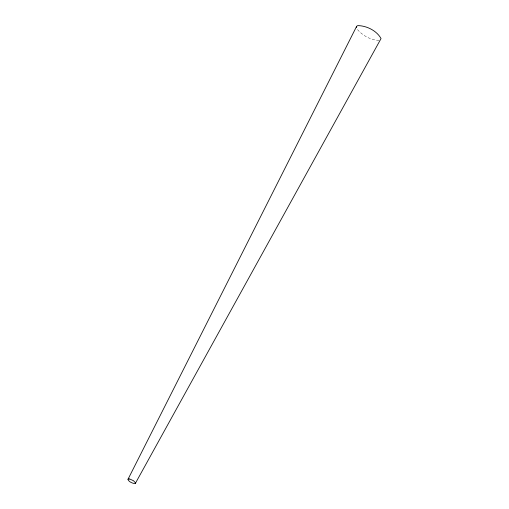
<?xml version="1.0" encoding="UTF-8"?>
<svg xmlns="http://www.w3.org/2000/svg" width="509" height="509" viewBox="0 0 509 509"><rect width="100%" height="100%" fill="white"/><g stroke="black" fill="none" stroke-linecap="round" stroke-linejoin="round"><path stroke-width="0.38" stroke-dasharray="2.54 1.91" d="M379.046 40.421C370.616 40.16 362.236 35.395 356.936 28.924"/><path stroke-width="0.76" d="M356.376 27.416L356.656 26.29L357.763 25.615C366.645 25.698 376.705 30.674 381.044 38.569L135.419 483.276M128.045 479.198L356.656 26.29M129.712 479.02L128.955 478.924A5.281 1.521 28.9 0 0 127.95 479.548C129.133 481.915 132.009 483.13 134.51 483.55A5.281 1.521 28.9 0 0 135.509 482.926L133.492 480.712L129.712 479.02"/></g></svg>
